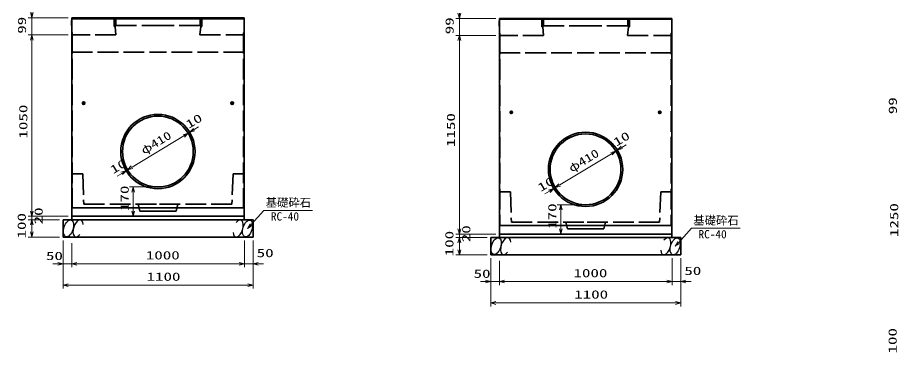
# Model space of a CAD drawing. Units: millimetres on the paper. Extents: x 15 to 1218, y 8 to 859.
# Drawn here: x 619.6 to 874.6, y 311.6 to 408.5 of the extents above; entities that cross this region are included whole.
import ezdxf
from ezdxf.enums import TextEntityAlignment as Align

# ---------------------------------------------------------------- set-up
doc = ezdxf.new("R2010")
doc.units = ezdxf.units.MM
doc.linetypes.add('DASHED', pattern=[7.5, 6, -1.5])
for name, color, linetype, lineweight in [('D-STR-DIM（寸法）', 7, 'Continuous', 13), ('D-STR-HTXT(基礎砕石-旗)', 7, 'Continuous', 13), ('D-STR-STRF(グリ)', 7, 'Continuous', 25), ('D-STR（構造物）', 1, 'Continuous', 35)]:
    doc.layers.add(name, color=color, linetype=linetype, lineweight=lineweight)
doc.styles.add('ＭＳ ゴシック', font='')
doc.styles.get('ＭＳ ゴシック').set_extended_font_data('MS Gothic')

# ---------------------------------------------------------------- blocks, each defined once
blk = doc.blocks.new('_Open30')
at = {"color": 7, "linetype": 'Continuous', "lineweight": 13}
for p, q in [((-1, 0.2679), (0, 0)), ((0, 0), (-1, -0.2679)), ((0, 0), (-1, 0))]:
    blk.add_line(p, q, dxfattribs=at)

msp = doc.modelspace()

# ---------------------------------------------------------------- linework, layer by layer
at = {"layer": 'D-STR-DIM（寸法）'}
for p, q in [((634.288, 408.467), (622.706, 408.467)), ((623.706, 408.467), (623.706, 403.517)), ((758.106, 408.311), (746.524, 408.311)), ((747.524, 408.311), (747.524, 403.361)), ((634.288, 403.517), (622.706, 403.517)), ((634.288, 403.517), (622.706, 403.517)), ((758.106, 403.361), (746.524, 403.361)), ((758.106, 403.361), (746.524, 403.361)), ((623.706, 402.017), (623.706, 400.517)), ((623.706, 402.017), (623.706, 352.517)), ((747.524, 401.861), (747.524, 400.361)), ((747.524, 401.861), (747.524, 347.361)), ((669.012, 375.067), (669.44, 375.325)), ((670.724, 376.101), (672.008, 376.876)), ((652.749, 365.242), (667.728, 374.291)), ((667.728, 374.291), (666.444, 373.516)), ((792.83, 369.911), (793.258, 370.17)), ((794.542, 370.945), (795.826, 371.721)), ((776.567, 360.087), (791.546, 369.135)), ((791.546, 369.135), (790.262, 368.36)), ((652.749, 365.242), (654.033, 366.018)), ((649.753, 363.433), (648.469, 362.657)), ((651.465, 364.467), (651.037, 364.208)), ((776.567, 360.087), (777.851, 360.862)), ((659.238, 359.517), (652.055, 359.517)), ((653.055, 358.017), (653.055, 352.517)), ((773.571, 358.277), (772.287, 357.501)), ((775.283, 359.311), (774.855, 359.053)), ((623.706, 352.517), (623.706, 354.017)), ((783.056, 354.361), (775.873, 354.361)), ((776.873, 352.861), (776.873, 347.361)), ((631.788, 351.017), (622.706, 351.017)), ((634.288, 351.017), (622.706, 351.017)), ((631.788, 350.017), (622.706, 350.017)), ((631.788, 350.017), (622.706, 350.017)), ((623.706, 351.017), (623.706, 350.017)), ((659.238, 351.017), (652.055, 351.017)), ((623.706, 348.517), (623.706, 347.017)), ((623.706, 348.517), (623.706, 346.517)), ((747.524, 347.361), (747.524, 348.861)), ((631.788, 345.017), (622.706, 345.017)), ((755.606, 345.861), (746.524, 345.861)), ((758.106, 345.861), (746.524, 345.861)), ((755.606, 344.861), (746.524, 344.861)), ((755.606, 344.861), (746.524, 344.861)), ((747.524, 345.861), (747.524, 344.861)), ((783.056, 345.861), (775.873, 345.861)), ((632.788, 344.017), (632.788, 336.284)), ((632.788, 344.017), (632.788, 330.097)), ((635.288, 343.27), (635.288, 336.284)), ((635.288, 342.27), (635.288, 336.284)), ((635.288, 342.27), (635.288, 336.284)), ((685.288, 344.017), (685.288, 336.284)), ((685.288, 344.017), (685.288, 336.284)), ((687.788, 344.017), (687.788, 336.284)), ((687.788, 344.017), (687.788, 330.097)), ((747.524, 343.361), (747.524, 341.861)), ((747.524, 343.361), (747.524, 341.361)), ((755.606, 339.861), (746.524, 339.861)), ((631.288, 337.284), (629.788, 337.284)), ((635.288, 337.284), (632.788, 337.284)), ((635.288, 337.284), (632.788, 337.284)), ((636.788, 337.284), (638.288, 337.284)), ((636.788, 337.284), (638.288, 337.284)), ((636.788, 337.284), (683.788, 337.284)), ((683.788, 337.284), (682.288, 337.284)), ((687.788, 337.284), (685.288, 337.284)), ((689.288, 337.284), (690.788, 337.284)), ((756.606, 338.861), (756.606, 331.129)), ((756.606, 338.861), (756.606, 324.942)), ((759.106, 338.114), (759.106, 331.129)), ((759.106, 337.114), (759.106, 331.129)), ((759.106, 337.114), (759.106, 331.129)), ((809.106, 338.861), (809.106, 331.129)), ((809.106, 338.861), (809.106, 331.129)), ((811.606, 338.861), (811.606, 331.129)), ((811.606, 338.861), (811.606, 324.942)), ((755.106, 332.129), (753.606, 332.129)), ((759.106, 332.129), (756.606, 332.129)), ((759.106, 332.129), (756.606, 332.129)), ((760.606, 332.129), (762.106, 332.129)), ((760.606, 332.129), (762.106, 332.129)), ((760.606, 332.129), (807.606, 332.129)), ((807.606, 332.129), (806.106, 332.129)), ((811.606, 332.129), (809.106, 332.129)), ((813.106, 332.129), (814.606, 332.129)), ((634.288, 331.097), (686.288, 331.097)), ((758.106, 325.942), (810.106, 325.942))]:
    msp.add_line(p, q, dxfattribs=at)
at = {"layer": 'D-STR-HTXT(基礎砕石-旗)'}
for points in [[(705.015, 352.728), (690.912, 352.728), (687.215, 348.61)], [(828.833, 347.573), (814.73, 347.573), (811.033, 343.454)]]:
    msp.add_lwpolyline(points, dxfattribs=at)
at = {"layer": 'D-STR-STRF(グリ)'}
for centre, major_axis in [((634.364, 347.54), (0.79, 2.421)), ((686.213, 347.493), (-0.79, -2.421)), ((758.182, 342.385), (0.79, 2.421)), ((810.031, 342.338), (-0.79, -2.421))]:
    msp.add_ellipse(centre, major_axis=major_axis, ratio=0.5139, dxfattribs=at)
for centre, start_param, end_param in [((637.104, 347.54), 5.3575563, 10.3750652), ((683.472, 347.493), 2.2159636, 7.2334726), ((760.922, 342.385), 5.3575563, 10.3750652), ((807.29, 342.338), 2.2159636, 7.2334726)]:
    msp.add_ellipse(centre, major_axis=(0.79, 2.421), ratio=0.5139, start_param=start_param, end_param=end_param, dxfattribs=at)
at = {"layer": 'D-STR（構造物）'}
for p, q in [((635.288, 408.467), (635.288, 353.517)), ((635.288, 408.467), (660.238, 408.467)), ((635.288, 408.217), (660.238, 408.217)), ((685.188, 408.467), (660.238, 408.467)), ((685.188, 408.217), (660.238, 408.217)), ((685.188, 408.467), (685.188, 353.517)), ((759.106, 408.311), (759.106, 348.361)), ((759.106, 408.311), (784.056, 408.311)), ((759.106, 408.061), (784.056, 408.061)), ((809.006, 408.311), (784.056, 408.311)), ((809.006, 408.061), (784.056, 408.061)), ((809.006, 408.311), (809.006, 348.361)), ((635.188, 407.705), (635.288, 407.805)), ((635.188, 406.205), (635.188, 407.705)), ((635.188, 406.205), (635.288, 406.105)), ((759.006, 407.549), (759.106, 407.649)), ((759.006, 406.049), (759.006, 407.549)), ((759.006, 406.049), (759.106, 405.949)), ((635.288, 388.267), (635.288, 351.017)), ((685.188, 388.267), (685.188, 351.017)), ((759.106, 388.111), (759.106, 345.861)), ((809.006, 388.111), (809.006, 345.861)), ((638.288, 383.766), (639.188, 383.766)), ((638.738, 384.216), (638.738, 383.316)), ((682.188, 383.766), (681.288, 383.766)), ((681.738, 384.216), (681.738, 383.316)), ((762.106, 381.11), (763.006, 381.11)), ((762.556, 381.56), (762.556, 380.66)), ((806.006, 381.11), (805.106, 381.11)), ((805.556, 381.56), (805.556, 380.66)), ((635.288, 353.517), (660.238, 353.517)), ((635.288, 353.517), (660.238, 353.517)), ((685.188, 353.517), (660.238, 353.517)), ((685.188, 353.517), (660.238, 353.517)), ((632.788, 350.017), (687.788, 350.017)), ((632.788, 350.017), (632.788, 345.017)), ((632.788, 350.017), (687.788, 350.017)), ((660.238, 351.017), (635.288, 351.017)), ((635.288, 351.017), (635.288, 350.017)), ((635.288, 351.017), (685.188, 351.017)), ((660.238, 351.017), (685.188, 351.017)), ((685.188, 351.017), (685.188, 350.017)), ((687.788, 350.017), (687.788, 345.017)), ((759.106, 348.361), (784.056, 348.361)), ((759.106, 348.361), (784.056, 348.361)), ((809.006, 348.361), (784.056, 348.361)), ((809.006, 348.361), (784.056, 348.361)), ((632.788, 345.017), (687.788, 345.017)), ((756.606, 344.861), (811.606, 344.861)), ((756.606, 344.861), (756.606, 339.861)), ((756.606, 344.861), (811.606, 344.861)), ((784.056, 345.861), (759.106, 345.861)), ((759.106, 345.861), (759.106, 344.861)), ((759.106, 345.861), (809.006, 345.861)), ((784.056, 345.861), (809.006, 345.861)), ((809.006, 345.861), (809.006, 344.861)), ((811.606, 344.861), (811.606, 339.861)), ((756.606, 339.861), (811.606, 339.861))]:
    msp.add_line(p, q, dxfattribs=at)
at = {"layer": 'D-STR（構造物）', "linetype": 'DASHED'}
for p, q in [((647.538, 405.967), (647.538, 408.467)), ((647.838, 405.967), (647.838, 408.467)), ((648.038, 406.267), (648.038, 408.467)), ((672.438, 406.267), (672.438, 408.467)), ((672.638, 405.967), (672.638, 408.467)), ((672.938, 405.967), (672.938, 408.467)), ((771.356, 405.811), (771.356, 408.311)), ((771.656, 405.811), (771.656, 408.311)), ((771.856, 406.111), (771.856, 408.311)), ((796.256, 406.111), (796.256, 408.311)), ((796.456, 405.811), (796.456, 408.311)), ((796.756, 405.811), (796.756, 408.311)), ((647.538, 405.967), (647.838, 405.967)), ((647.838, 405.967), (648.088, 403.517)), ((648.038, 406.267), (660.238, 406.267)), ((672.438, 406.267), (660.238, 406.267)), ((672.638, 405.967), (672.388, 403.517)), ((672.938, 405.967), (672.638, 405.967)), ((771.356, 405.811), (771.656, 405.811)), ((771.656, 405.811), (771.906, 403.361)), ((771.856, 406.111), (784.056, 406.111)), ((796.256, 406.111), (784.056, 406.111)), ((796.456, 405.811), (796.206, 403.361)), ((796.756, 405.811), (796.456, 405.811)), ((635.288, 404.267), (635.448, 404.142)), ((648.088, 403.517), (635.288, 403.517)), ((635.448, 404.142), (635.448, 353.517)), ((672.388, 403.517), (685.188, 403.517)), ((685.188, 404.267), (685.028, 404.142)), ((685.028, 404.142), (685.028, 353.517)), ((759.106, 404.111), (759.266, 403.986)), ((771.906, 403.361), (759.106, 403.361)), ((759.266, 403.986), (759.266, 348.361)), ((796.206, 403.361), (809.006, 403.361)), ((809.006, 404.111), (808.846, 403.986)), ((808.846, 403.986), (808.846, 348.361)), ((635.288, 398.517), (660.238, 398.517)), ((685.188, 398.517), (660.238, 398.517)), ((759.106, 398.361), (784.056, 398.361)), ((809.006, 398.361), (784.056, 398.361)), ((635.288, 363.267), (638.47, 363.267)), ((638.47, 363.267), (638.788, 354.517)), ((682.006, 363.267), (681.688, 354.517)), ((685.188, 363.267), (682.006, 363.267)), ((759.106, 358.111), (762.288, 358.111)), ((762.288, 358.111), (762.606, 349.361)), ((805.824, 358.111), (805.506, 349.361)), ((809.006, 358.111), (805.824, 358.111)), ((638.788, 354.517), (660.238, 354.517)), ((654.988, 352.517), (654.488, 354.517)), ((681.688, 354.517), (660.238, 354.517)), ((665.488, 352.517), (665.988, 354.517)), ((660.238, 352.517), (654.988, 352.517)), ((660.238, 352.517), (665.488, 352.517)), ((762.606, 349.361), (784.056, 349.361)), ((778.806, 347.361), (778.306, 349.361)), ((784.056, 347.361), (778.806, 347.361)), ((805.506, 349.361), (784.056, 349.361)), ((784.056, 347.361), (789.306, 347.361)), ((789.306, 347.361), (789.806, 349.361))]:
    msp.add_line(p, q, dxfattribs=at)
at = {"layer": 'D-STR（構造物）'}
for centre, radius in [((638.738, 383.766), 0.35), ((638.738, 383.766), 0.3), ((681.738, 383.766), 0.35), ((681.738, 383.766), 0.3), ((762.556, 381.11), 0.35), ((762.556, 381.11), 0.3), ((805.556, 381.11), 0.35), ((805.556, 381.11), 0.3)]:
    msp.add_circle(centre, radius, dxfattribs=at)
for centre, radius, start, end in [((660.238, 369.767), 10.75, 90, 270), ((660.238, 369.767), 10.25, 90, 270), ((660.238, 369.767), 10.75, 270, 90), ((660.238, 369.767), 10.25, 270, 90), ((784.056, 364.611), 10.75, 90, 270), ((784.056, 364.611), 10.75, 270, 90), ((784.056, 364.611), 10.25, 90, 270), ((784.056, 364.611), 10.25, 270, 90)]:
    msp.add_arc(centre, radius, start, end, dxfattribs=at)

# ---------------------------------------------------------------- block references
at = {"layer": 'D-STR-DIM（寸法）', "xscale": 1.5, "yscale": 1.5}
for p, rotation in [((623.706, 408.467), 270), ((747.524, 408.311), 270), ((623.706, 403.517), 90), ((623.706, 403.517), 90), ((747.524, 403.361), 90), ((747.524, 403.361), 90), ((669.012, 375.067), 31.13567), ((669.012, 375.067), 31.13567), ((669.44, 375.325), 211.13567), ((792.83, 369.911), 31.13567), ((792.83, 369.911), 31.13567), ((793.258, 370.17), 211.13567), ((651.465, 364.467), 211.13567), ((651.465, 364.467), 211.13567), ((651.037, 364.208), 31.13567), ((775.283, 359.311), 211.13567), ((775.283, 359.311), 211.13567), ((653.055, 359.517), 90), ((774.855, 359.053), 31.13567), ((623.706, 351.017), 270), ((623.706, 351.017), 270), ((653.055, 351.017), 270), ((776.873, 354.361), 90), ((623.706, 350.017), 90), ((623.706, 350.017), 90), ((747.524, 345.861), 270), ((747.524, 345.861), 270), ((776.873, 345.861), 270), ((623.706, 345.017), 270), ((747.524, 344.861), 90), ((747.524, 344.861), 90), ((747.524, 339.861), 270), ((635.288, 337.284), 180), ((635.288, 337.284), 180), ((635.288, 337.284), 180), ((687.788, 337.284), 180), ((759.106, 332.129), 180), ((759.106, 332.129), 180), ((759.106, 332.129), 180), ((811.606, 332.129), 180), ((632.788, 331.097), 180), ((756.606, 325.942), 180)]:
    msp.add_blockref('_Open30', p, dxfattribs=dict(at, rotation=rotation))
for p in [(632.788, 337.284), (685.288, 337.284), (685.288, 337.284), (756.606, 332.129), (809.106, 332.129), (809.106, 332.129), (687.788, 331.097), (811.606, 325.942)]:
    msp.add_blockref('_Open30', p, dxfattribs=at)
at = {"layer": 'D-STR-HTXT(基礎砕石-旗)', "xscale": 1.5, "yscale": 1.5, "rotation": 228.09044}
for p in [(686.213, 347.493), (810.031, 342.338)]:
    msp.add_blockref('_Open30', p, dxfattribs=at)

# ---------------------------------------------------------------- texts
at = {"layer": 'D-STR-DIM（寸法）', "style": 'ＭＳ ゴシック'}
for s, rotation, width, p in [('99', 90, 1.5, (622.78, 403.853)), ('99', 90, 1.5, (746.598, 403.697)), ('99', 90, 1.5, (874.926, 380.574)), ('1050', 90, 1.5, (623.169, 373.517)), ('10', 31.136, 1.5, (669.548, 375.689)), ('1150', 90, 1.5, (746.987, 371.07)), ('φ410', 31.136, 1.3, (656.572, 368.18)), ('10', 31.136, 1.5, (793.366, 370.533)), ('φ410', 31.136, 1.3, (780.39, 363.024)), ('10', 31.136, 1.5, (647.647, 362.561)), ('10', 31.136, 1.5, (771.465, 357.405)), ('170', 90, 1.5, (652.518, 352.559)), ('170', 90, 1.5, (776.336, 347.403)), ('1250', 90, 1.5, (875.315, 345.029)), ('20', 90, 1.5, (627.606, 348.685)), ('100', 90, 1.5, (622.718, 344.605)), ('20', 90, 1.5, (751.424, 343.53)), ('100', 90, 1.5, (746.536, 339.449)), ('100', 90, 1.5, (874.865, 311.326))]:
    msp.add_text(s, height=2.405, rotation=rotation, dxfattribs=dict(at, width=width)).set_placement(p, align=Align.BOTTOM_LEFT)
at = {"layer": 'D-STR-DIM（寸法）', "style": 'ＭＳ ゴシック', "width": 1.5}
for s, p in [('50', (627.825, 337.65)), ('1000', (656.747, 337.822)), ('50', (688.84, 338.474)), ('1100', (656.955, 331.635)), ('50', (751.643, 332.494)), ('1000', (780.565, 332.666)), ('50', (812.658, 333.318)), ('1100', (780.773, 326.479))]:
    msp.add_text(s, height=2.405, dxfattribs=at).set_placement(p, align=Align.BOTTOM_LEFT)
at = {"layer": 'D-STR-HTXT(基礎砕石-旗)', "style": 'ＭＳ ゴシック'}
for s, p in [('基礎砕石', (691.447, 353.063)), ('RC-40', (692.935, 349.078)), ('基礎砕石', (815.265, 347.907)), ('RC-40', (816.753, 343.922))]:
    msp.add_text(s, height=2.405, dxfattribs=at).set_placement(p, align=Align.BOTTOM_LEFT)

doc.saveas('drawing.dxf')
